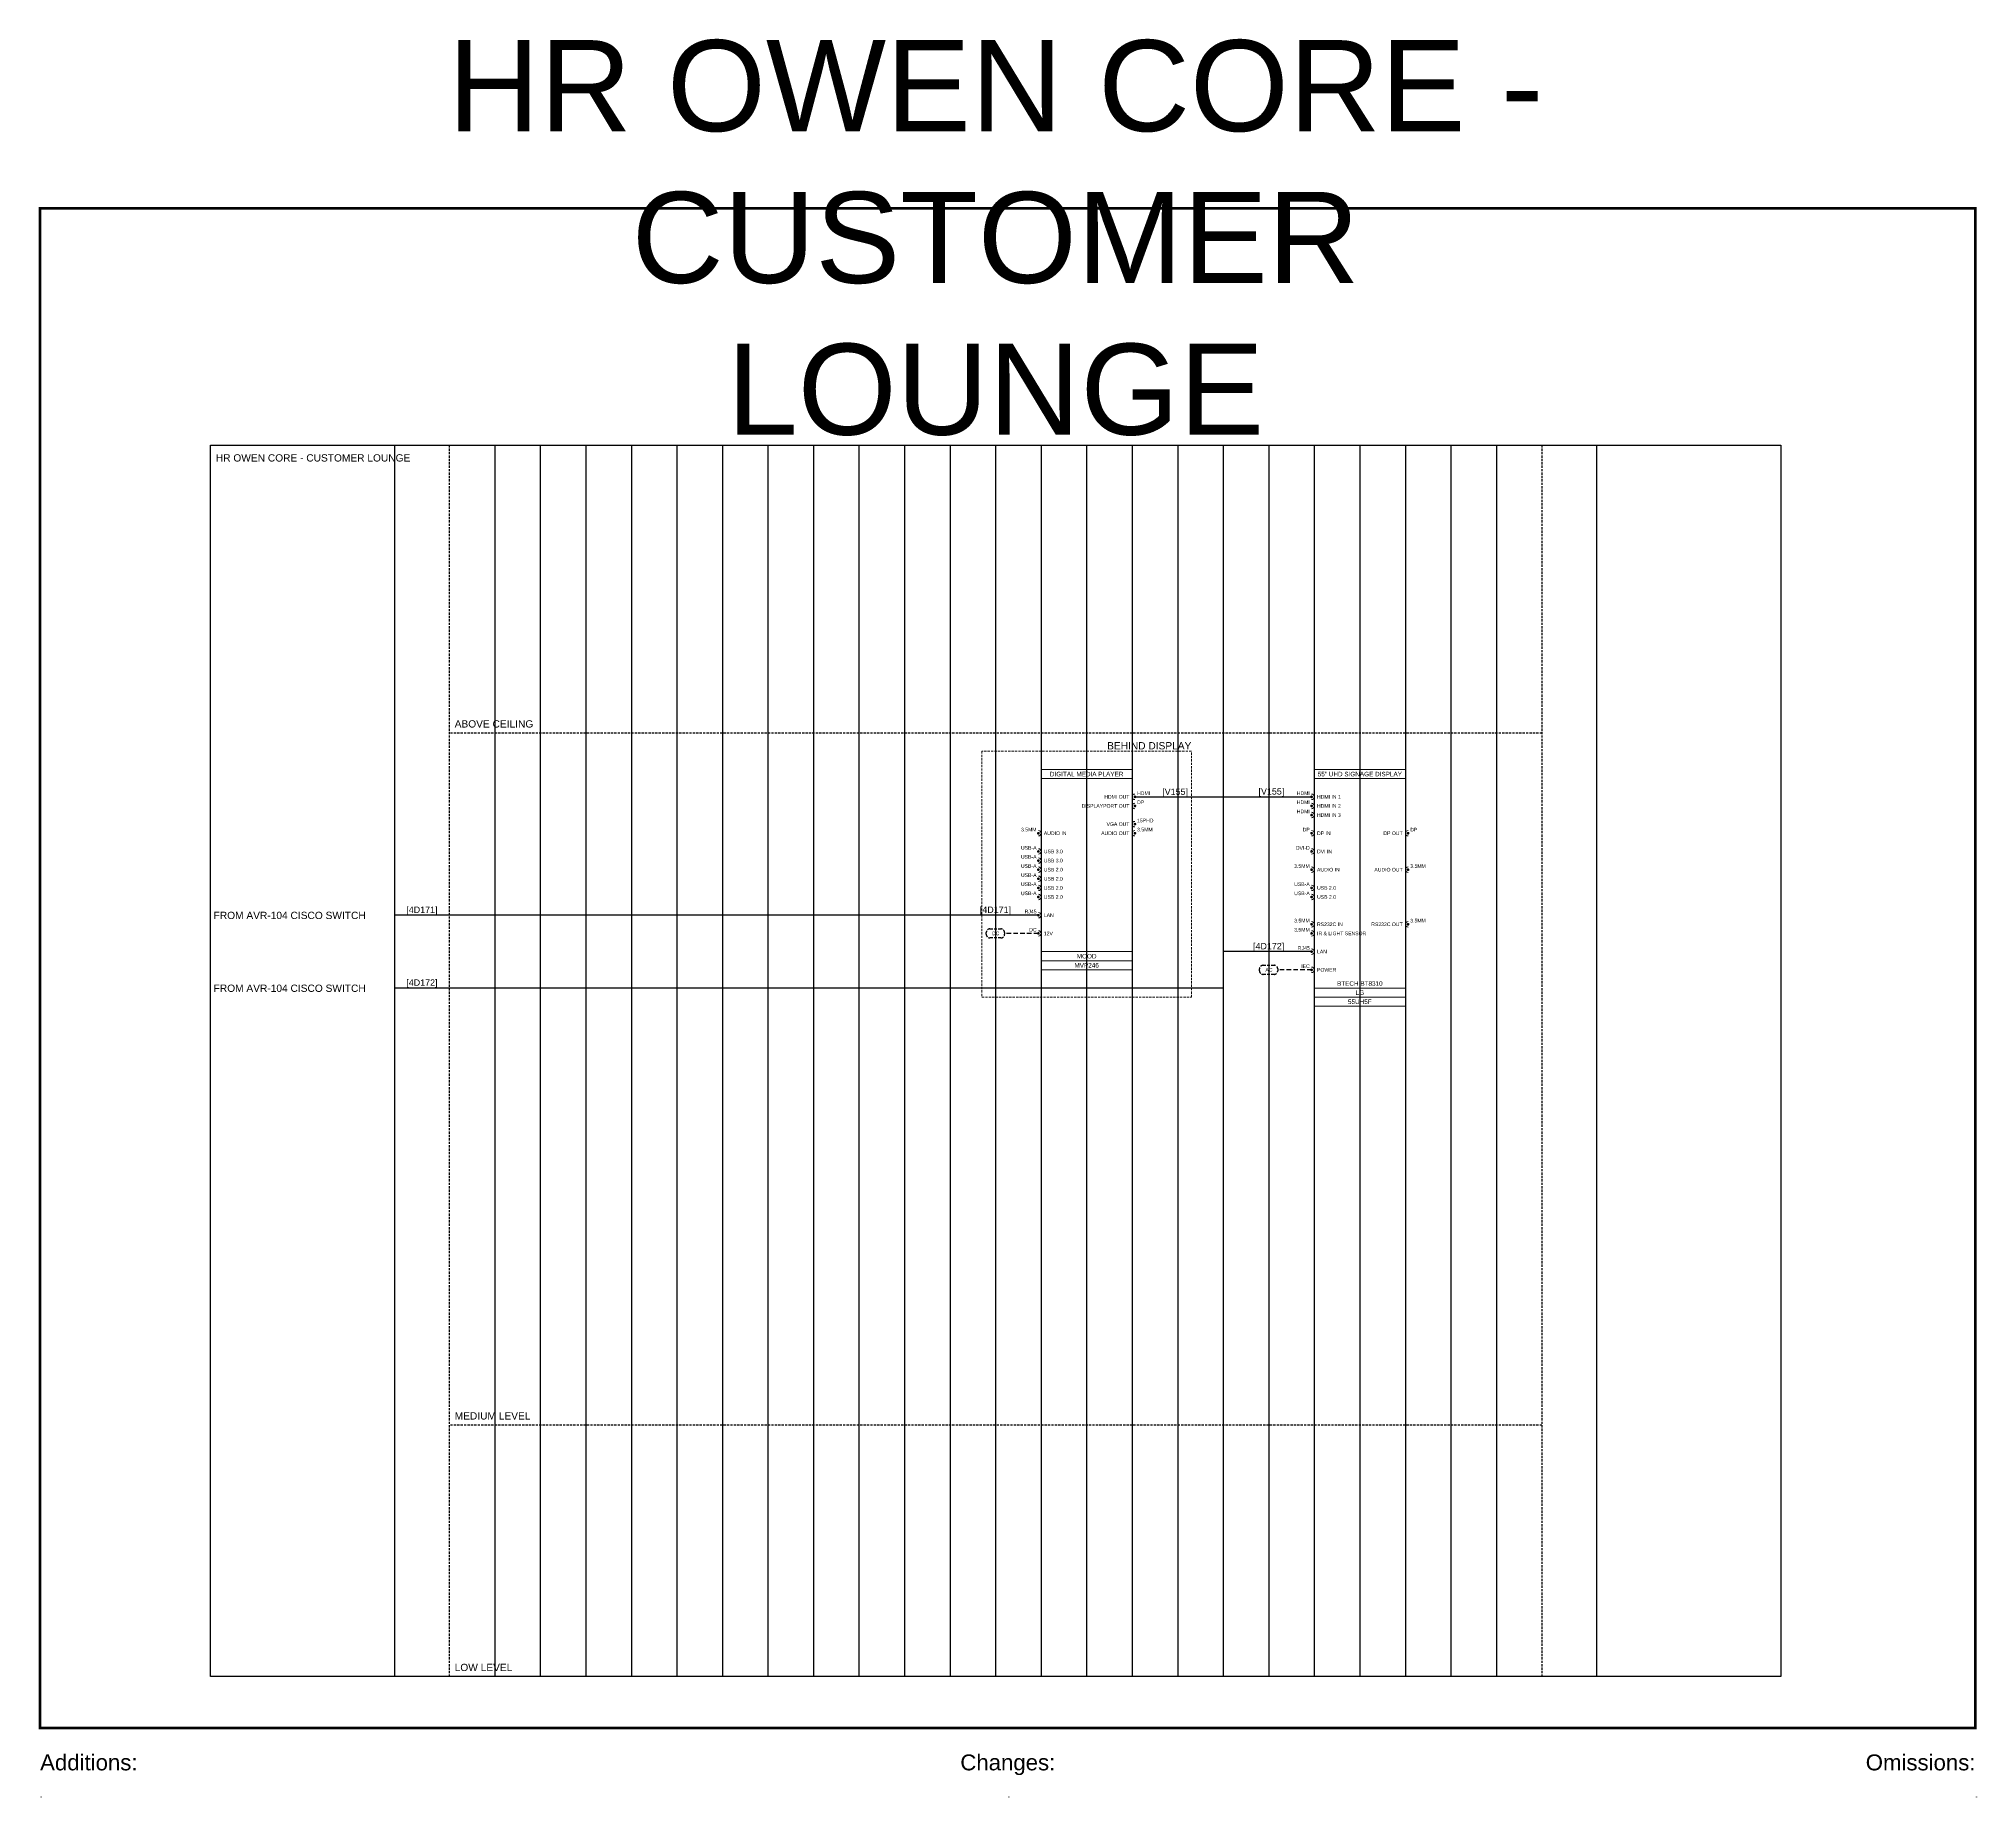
# Model space of a CAD drawing. Header units: millimetres. Extents: x -71336 to -35435, y -26189 to 22712.
# Drawn here: x -36500 to -35435, y -5716 to -4750 of the extents above; entities that cross this region are included whole.
import ezdxf
from ezdxf.enums import TextEntityAlignment as Align
from ezdxf.lldxf.tags import DXFTag

# ---------------------------------------------------------------- set-up
doc = ezdxf.new("R2018")
doc.units = ezdxf.units.MM
doc.linetypes.add('DASHED', pattern=[0.75, 0.5, -0.25])
doc.linetypes.add('DASHED2', pattern=[0.375, 0.25, -0.125])
for name, color, linetype in [('SC - 3 Core Flex', 7, 'DASHED'), ('SC - Cat - Green - Data', 84, 'Continuous'), ('SC - Cat - Green - Data - DS', 84, 'DS'), ('SC - HDMI', 192, 'Continuous'), ('SC - Text', 7, 'Continuous'), ('Text', 7, 'Continuous')]:
    doc.layers.add(name, color=color, linetype=linetype)
doc.layers.add('SC - Equipment', color=7, linetype='Continuous', lineweight=13)
doc.layers.add('SC - Titlesheet - Model', color=250, linetype='Continuous', plot=False)
doc.layers.add('SC - Xlines', color=252, linetype='Continuous', plot=False)
doc.styles.add('ARIAL', font='arial.ttf')
doc.styles.get("Standard").update_dxf_attribs({"font": 'arial.ttf', "height": 35})
tags = doc.linetypes.add('DS', pattern='A,1.939444,-0.075392,["DS",ARIAL,S=0.5,R=0,X=0,Y=-0.25],-1.06308,1.922084', length=5).pattern_tags.tags
tags[6] = DXFTag(74, 10)

# ---------------------------------------------------------------- blocks, each defined once
blk = doc.blocks.new('*U189')
at = {"layer": 'SC - Titlesheet - Model', "color": 6, "ltscale": 5, "const_width": 1}
blk.add_lwpolyline([(-365.5, -287), (365.5, -287), (365.5, 287), (-365.5, 287)], close=True, dxfattribs=at)
at = {"ltscale": 5, "style": 'ARIAL'}
blk.add_text('Additions:', height=6, dxfattribs=at).set_placement((-365.5, -297), align=Align.TOP_LEFT)
blk.add_text('Changes:', height=6, dxfattribs=at).set_placement((0, -297), align=Align.TOP_CENTER)
blk.add_text('Omissions:', height=6, dxfattribs=at).set_placement((365.5, -297), align=Align.TOP_RIGHT)
at = {"layer": 'SC - Titlesheet - Model', "color": 5, "lineweight": 30, "ltscale": 5, "flags": 104}
blk.add_attdef('ADDITIONS', text='', height=5, dxfattribs=at).set_placement((-365.5, -312), align=Align.TOP_LEFT)
blk.add_attdef('CHANGES', text='', height=5, dxfattribs=at).set_placement((0, -312), align=Align.TOP_CENTER)
blk.add_attdef('OMISSIONS', text='', height=5, dxfattribs=at).set_placement((365.5, -312), align=Align.TOP_RIGHT)
blk = doc.blocks.new('MOOD MVP246 - SCHEMATIC')
at = {"layer": 'SC - Equipment'}
for p, q in [((-25, 0), (25, 0)), ((-25, -110), (-25, 0)), ((25, 0), (25, -110)), ((25, -5), (-25, -5)), ((25, -100), (-25, -100)), ((25, -100), (-25, -100)), ((25, -105), (-25, -105)), ((25, -105), (-25, -105)), ((25, -105), (-25, -105)), ((25, -110), (-25, -110))]:
    blk.add_line(p, q, dxfattribs=at)
at = {"layer": 'SC - Equipment', "const_width": 0.7}
for points in [[(26.1, -15, -1), (26.9, -15, -1)], [(26.1, -20, -1), (26.9, -20, -1)], [(26.1, -30, -1), (26.9, -30, -1)], [(-26.1, -35, 1), (-26.9, -35, 1)], [(26.1, -35, -1), (26.9, -35, -1)], [(-26.1, -45, 1), (-26.9, -45, 1)], [(-26.1, -50, 1), (-26.9, -50, 1)], [(-26.1, -55, 1), (-26.9, -55, 1)], [(-26.1, -60, 1), (-26.9, -60, 1)], [(-26.1, -65, 1), (-26.9, -65, 1)], [(-26.1, -70, 1), (-26.9, -70, 1)], [(-26.1, -80, 1), (-26.9, -80, 1)], [(-26.1, -90, 1), (-26.9, -90, 1)]]:
    blk.add_lwpolyline(points, format="xyb", close=True, dxfattribs=at)
at = {"layer": 'SC - Equipment'}
for centre, start, end in [((26.5, -15), 90, 270), ((26.5, -20), 90, 270), ((26.5, -30), 90, 270), ((-26.5, -35), 270, 90), ((26.5, -35), 90, 270), ((-26.5, -45), 270, 90), ((-26.5, -50), 270, 90), ((-26.5, -55), 270, 90), ((-26.5, -60), 270, 90), ((-26.5, -65), 270, 90), ((-26.5, -70), 270, 90), ((-26.5, -80), 270, 90), ((-26.5, -90), 270, 90)]:
    blk.add_arc(centre, 1.5, start, end, dxfattribs=at)
at = {"ltscale": 5}
for tag, p in [('DESCRIPTION', (0, -2.5)), ('MODEL', (0, -107.5)), ('MAKE', (0, -102.5))]:
    blk.add_attdef(tag, text='', height=2.5, dxfattribs=at).set_placement(p, align=Align.MIDDLE_CENTER)
at = {"ltscale": 5, "flags": 1}
for tag, p in [('ROOM_TYPE', (45, -5)), ('LOCATION', (45, -10)), ('RACK_EQUIPMENT_(Y/N)', (45, -15)), ('IP_(Y/N)', (45, -30)), ('AMP(@240V)', (45, -40)), ('WATT', (45, -45)), ('POE(WATT)', (45, -35)), ('WEIGHT(KG)', (45, -55)), ('BTU/H', (45, -50)), ('TRANSFORMER_TAPS', (45, -60))]:
    blk.add_attdef(tag, p, '', height=2.5, dxfattribs=at)
blk.add_attdef('BRACKET', text='', height=2.5, dxfattribs=at).set_placement((0, -97.5), align=Align.MIDDLE_CENTER)
at = {"layer": 'SC - Equipment', "ltscale": 5, "char_height": 2}
for s, insert, width, attachment_point in [('DISPLAYPORT OUT', (23.5, -20), 34.497, 6), ('HDMI OUT', (23.5, -15), 23.5, 6), ('HDMI', (27.7, -13), 7.175, 4), ('DP', (27.7, -18), 7.175, 4), ('VGA OUT', (23.5, -30), 23.5, 6), ('15PHD', (27.7, -28), 7.175, 4), ('3.5MM', (-27.5, -33), 5.774, 6), ('USB-A', (-27.5, -43), 5.774, 6), ('AUDIO IN', (-23.5, -35), 23.5, 4), ('AUDIO OUT', (23.5, -35), 23.5, 6), ('3.5MM', (27.7, -33), 7.175, 4), ('USB-A', (-27.5, -48), 5.774, 6), ('USB-A', (-27.5, -53), 5.774, 6), ('USB 3.0', (-23.5, -45), 23.5, 4), ('USB 3.0', (-23.5, -50), 23.5, 4), ('USB-A', (-27.5, -58), 5.774, 6), ('USB-A', (-27.5, -63), 5.774, 6), ('USB 2.0', (-23.5, -55), 23.5, 4), ('USB 2.0', (-23.5, -60), 23.5, 4), ('USB-A', (-27.5, -68), 5.774, 6), ('USB 2.0', (-23.5, -65), 23.5, 4), ('USB 2.0', (-23.5, -70), 23.5, 4), ('RJ45', (-27.5, -78), 5.774, 6), ('LAN', (-23.5, -80), 23.5, 4), ('DC', (-27.5, -88), 5.774, 6), ('12V', (-23.5, -90), 23.5, 4)]:
    blk.add_mtext(s, dxfattribs=dict(at, insert=insert, width=width, attachment_point=attachment_point))
blk = doc.blocks.new('LG 55UH5F - SCHEMATIC')
at = {"layer": 'SC - Equipment'}
for p, q in [((-25, 0), (25, 0)), ((-25, -130), (-25, 0)), ((25, 0), (25, -130)), ((25, -5), (-25, -5)), ((25, -120), (-25, -120)), ((25, -120), (-25, -120)), ((25, -125), (-25, -125)), ((25, -125), (-25, -125)), ((25, -125), (-25, -125)), ((25, -130), (-25, -130))]:
    blk.add_line(p, q, dxfattribs=at)
at = {"layer": 'SC - Equipment', "const_width": 0.7}
for points in [[(-26.1, -15, 1), (-26.9, -15, 1)], [(-26.1, -20, 1), (-26.9, -20, 1)], [(-26.1, -25, 1), (-26.9, -25, 1)], [(-26.1, -35, 1), (-26.9, -35, 1)], [(26.1, -35, -1), (26.9, -35, -1)], [(-26.1, -45, 1), (-26.9, -45, 1)], [(-26.1, -55, 1), (-26.9, -55, 1)], [(26.1, -55, -1), (26.9, -55, -1)], [(-26.1, -65, 1), (-26.9, -65, 1)], [(-26.1, -70, 1), (-26.9, -70, 1)], [(-26.1, -85, 1), (-26.9, -85, 1)], [(26.1, -85, -1), (26.9, -85, -1)], [(-26.1, -90, 1), (-26.9, -90, 1)], [(-26.1, -100, 1), (-26.9, -100, 1)], [(-26.1, -110, 1), (-26.9, -110, 1)]]:
    blk.add_lwpolyline(points, format="xyb", close=True, dxfattribs=at)
at = {"layer": 'SC - Equipment'}
for centre, start, end in [((-26.5, -15), 270, 90), ((-26.5, -20), 270, 90), ((-26.5, -25), 270, 90), ((-26.5, -35), 270, 90), ((26.5, -35), 90, 270), ((-26.5, -45), 270, 90), ((-26.5, -55), 270, 90), ((-26.5, -65), 270, 90), ((26.5, -55), 90, 270), ((-26.5, -70), 270, 90), ((-26.5, -85), 270, 90), ((26.5, -85), 90, 270), ((-26.5, -90), 270, 90), ((-26.5, -100), 270, 90), ((-26.5, -110), 270, 90)]:
    blk.add_arc(centre, 1.5, start, end, dxfattribs=at)
at = {"ltscale": 5}
for tag, p in [('DESCRIPTION', (0, -2.5)), ('BRACKET', (0, -117.5)), ('MODEL', (0, -127.5)), ('MAKE', (0, -122.5))]:
    blk.add_attdef(tag, text='', height=2.5, dxfattribs=at).set_placement(p, align=Align.MIDDLE_CENTER)
at = {"ltscale": 5, "flags": 1}
for tag, p in [('ROOM_TYPE', (45, -5)), ('LOCATION', (45, -10)), ('RACK_EQUIPMENT_(Y/N)', (45, -15)), ('IP_(Y/N)', (45, -30)), ('AMP(@240V)', (45, -40)), ('WATT', (45, -45)), ('POE(WATT)', (45, -35)), ('WEIGHT(KG)', (45, -55)), ('BTU/H', (45, -50)), ('TRANSFORMER_TAPS', (45, -60))]:
    blk.add_attdef(tag, p, '', height=2.5, dxfattribs=at)
at = {"layer": 'SC - Equipment', "ltscale": 5, "char_height": 2}
for s, insert, width, attachment_point in [('HDMI', (-27.5, -13), 5.774, 6), ('HDMI', (-27.5, -18), 5.774, 6), ('HDMI IN 1', (-23.5, -15), 23.5, 4), ('HDMI IN 2', (-23.5, -20), 23.5, 4), ('HDMI', (-27.5, -23), 5.774, 6), ('HDMI IN 3', (-23.5, -25), 23.5, 4), ('DVI-D', (-27.5, -43), 5.774, 6), ('DP', (-27.5, -33), 5.774, 6), ('DP IN', (-23.5, -35), 23.5, 4), ('DP OUT', (23.5, -35), 23.5, 6), ('DP', (27.7, -33), 7.175, 4), ('3.5MM', (-27.5, -53), 5.774, 6), ('DVI IN', (-23.5, -45), 23.5, 4), ('3.5MM', (27.7, -53), 7.175, 4), ('USB-A', (-27.5, -63), 5.774, 6), ('AUDIO IN', (-23.5, -55), 23.5, 4), ('AUDIO OUT', (23.5, -55), 23.5, 6), ('USB-A', (-27.5, -68), 5.774, 6), ('USB 2.0', (-23.5, -65), 29.086, 4), ('USB 2.0', (-23.5, -70), 29.086, 4), ('3.5MM', (-27.5, -83), 5.774, 6), ('RS232C IN', (-23.5, -85), 29.086, 4), ('RS232C OUT', (23.5, -85), 23.5, 6), ('3.5MM', (27.7, -83), 7.175, 4), ('3.5MM', (-27.5, -88), 5.774, 6), ('IR & LIGHT SENSOR', (-23.5, -90), 29.086, 4), ('RJ45', (-27.5, -98), 5.774, 6), ('LAN', (-23.5, -100), 23.5, 4), ('IEC', (-27.5, -108), 5.774, 6), ('POWER', (-23.5, -110), 23.5, 4)]:
    blk.add_mtext(s, dxfattribs=dict(at, insert=insert, width=width, attachment_point=attachment_point))

msp = doc.modelspace()

# ---------------------------------------------------------------- linework, layer by layer
at = {"color": 30, "linetype": 'DASHED2', "ltscale": 5}
for p, q in [((-36274.322, -4973.253), (-36274.322, -5649.498)), ((-35674.322, -4973.253), (-35674.322, -5649.498))]:
    msp.add_line(p, q, dxfattribs=at)
at = {"color": 31, "linetype": 'DASHED2', "ltscale": 5}
for p, q in [((-35674.322, -5131.375), (-36274.322, -5131.375)), ((-35674.322, -5511.375), (-36274.322, -5511.375))]:
    msp.add_line(p, q, dxfattribs=at)
at = {"layer": 'SC - 3 Core Flex', "ltscale": 3}
for points in [[(-35977.42, -5238.875), (-35971.42, -5238.875, -0.41421356), (-35969.42, -5240.875), (-35969.42, -5241.875, -0.41421356), (-35971.42, -5243.875), (-35977.42, -5243.875, -0.41421356), (-35979.42, -5241.875), (-35979.42, -5240.875, -0.41421356)], [(-35827.42, -5258.875), (-35821.42, -5258.875, -0.41421356), (-35819.42, -5260.875), (-35819.42, -5261.875, -0.41421356), (-35821.42, -5263.875), (-35827.42, -5263.875, -0.41421356), (-35829.42, -5261.875), (-35829.42, -5260.875, -0.41421356)]]:
    msp.add_lwpolyline(points, format="xyb", close=True, dxfattribs=at)
at = {"layer": 'SC - 3 Core Flex', "ltscale": 5}
for points in [[(-35950.822, -5241.375), (-35969.42, -5241.375)], [(-35800.822, -5261.375), (-35819.42, -5261.375)]]:
    msp.add_lwpolyline(points, dxfattribs=at)
at = {"layer": 'SC - Cat - Green - Data', "ltscale": 5}
msp.add_lwpolyline([(-35800.822, -5251.375), (-35849.322, -5251.375), (-35849.322, -5271.375), (-36304.322, -5271.375)], dxfattribs=at)
at = {"layer": 'SC - Cat - Green - Data - DS', "ltscale": 5}
msp.add_lwpolyline([(-35950.822, -5231.375), (-36304.322, -5231.375)], dxfattribs=at)
at = {"layer": 'SC - Equipment', "color": 251, "linetype": 'DASHED2', "ltscale": 5, "true_color": 0x636466}
msp.add_lwpolyline([(-35866.821, -5141.375), (-35981.821, -5141.375), (-35981.822, -5276.375), (-35866.822, -5276.375)], close=True, dxfattribs=at)
at = {"layer": 'SC - HDMI', "ltscale": 5}
msp.add_lwpolyline([(-35897.822, -5166.375), (-35800.822, -5166.375)], dxfattribs=at)
at = {"layer": 'SC - Xlines', "ltscale": 5, "transparency": 33554687}
msp.add_lwpolyline([(-36405.459, -4973.253), (-35543.185, -4973.253), (-35543.185, -5649.498), (-36405.459, -5649.498)], close=True, dxfattribs=at)
at = {"layer": 'SC - Xlines', "ltscale": 5}
for points in [[(-36304.322, -4973.253), (-36304.322, -5649.498)], [(-36224.322, -4973.253), (-36224.322, -5649.498)], [(-36174.322, -4973.253), (-36174.322, -5649.498)], [(-36124.322, -4973.253), (-36124.322, -5649.498)], [(-36074.322, -4973.253), (-36074.322, -5649.498)], [(-36024.322, -4973.253), (-36024.322, -5649.498)], [(-35974.322, -4973.253), (-35974.322, -5649.498)], [(-35924.322, -4973.253), (-35924.322, -5649.498)], [(-35874.322, -4973.253), (-35874.322, -5649.498)], [(-35824.322, -4973.253), (-35824.322, -5649.498)], [(-35774.322, -4973.253), (-35774.322, -5649.498)], [(-35724.322, -4973.253), (-35724.322, -5649.498)], [(-35644.322, -4973.253), (-35644.322, -5649.498)]]:
    msp.add_lwpolyline(points, dxfattribs=at)
at = {"layer": 'SC - Xlines', "color": 250, "ltscale": 5}
for points in [[(-36249.322, -4973.253), (-36249.322, -5649.498)], [(-36199.322, -4973.253), (-36199.322, -5649.498)], [(-36149.322, -4973.253), (-36149.322, -5649.498)], [(-36099.322, -4973.253), (-36099.322, -5649.498)], [(-36049.322, -4973.253), (-36049.322, -5649.498)], [(-35999.322, -4973.253), (-35999.322, -5649.498)], [(-35949.322, -4973.253), (-35949.322, -5649.498)], [(-35899.322, -4973.253), (-35899.322, -5649.498)], [(-35849.322, -4973.253), (-35849.322, -5649.498)], [(-35799.322, -4973.253), (-35799.322, -5649.498)], [(-35749.322, -4973.253), (-35749.322, -5649.498)], [(-35699.322, -4973.253), (-35699.322, -5649.498)]]:
    msp.add_lwpolyline(points, dxfattribs=at)

# ---------------------------------------------------------------- block references
ref = msp.add_blockref('*U189', (-35967.622, -5260.478), dxfattribs=dict(xscale=1.453726663415115, yscale=1.453726663415115, zscale=1.453726663415115))
lines = msp.add_mtext('-', dxfattribs={"layer": 'SC - Titlesheet - Model', "color": 5, "ltscale": 5, "insert": (-36498.96, -5714.041), "char_height": 2.5, "attachment_point": 1})
ref.add_attrib('ADDITIONS', '', (-36498.96, -5714.041), dxfattribs={"flags": 104}).embed_mtext(lines)
lines = msp.add_mtext('-', dxfattribs={"layer": 'SC - Titlesheet - Model', "color": 5, "ltscale": 5, "insert": (-35436.285, -5714.041), "char_height": 2.5, "attachment_point": 1})
ref.add_attrib('OMISSIONS', '', (-35436.285, -5714.041), dxfattribs={"flags": 104}).embed_mtext(lines)
lines = msp.add_mtext('-', dxfattribs={"layer": 'SC - Titlesheet - Model', "color": 5, "ltscale": 5, "insert": (-35967.622, -5714.041), "char_height": 2.5, "attachment_point": 1})
ref.add_attrib('CHANGES', '', (-35967.622, -5714.041), dxfattribs={"flags": 104}).embed_mtext(lines)
at = {"ltscale": 5}
for name, p, values in [('MOOD MVP246 - SCHEMATIC', (-35924.322, -5151.375), {'DESCRIPTION': 'DIGITAL MEDIA PLAYER', 'MAKE': 'MOOD', 'MODEL': 'MVP246'}), ('LG 55UH5F - SCHEMATIC', (-35774.322, -5151.375), {'DESCRIPTION': '55" UHD SIGNAGE DISPLAY', 'MAKE': 'LG', 'MODEL': '55UH5F', 'BRACKET': 'BTECH BT8310'})]:
    msp.add_blockref(name, p, dxfattribs=at).add_auto_attribs(values)

# ---------------------------------------------------------------- texts
at = {"layer": 'SC - Equipment', "color": 251, "linetype": 'DASHED2', "ltscale": 5, "true_color": 0x636466, "insert": (-35866.821, -5140.375), "char_height": 4, "attachment_point": 9, "style": 'ARIAL'}
msp.add_mtext('BEHIND DISPLAY', dxfattribs=at)
at = {"layer": 'SC - Text', "style": 'ARIAL'}
for s, insert, char_height, width, attachment_point in [('HR OWEN CORE - \\PCUSTOMER LOUNGE', (-35974.322, -4968.253), 50, 671.2165, 8), ('HR OWEN CORE - CUSTOMER LOUNGE', (-36402.459, -4978.253), 4, 104.71098, 1)]:
    msp.add_mtext(s, dxfattribs=dict(at, insert=insert, char_height=char_height, width=width, attachment_point=attachment_point))
at = {"layer": 'SC - Text', "char_height": 4, "attachment_point": 7, "style": 'ARIAL'}
for s, insert in [('ABOVE CEILING', (-36271.322, -5128.375)), ('MEDIUM LEVEL', (-36271.322, -5508.375)), ('LOW LEVEL', (-36271.322, -5646.498))]:
    msp.add_mtext(s, dxfattribs=dict(at, insert=insert))
at = {"layer": 'SC - Text'}
for s, insert, char_height, width, attachment_point in [('[V155]', (-35882.822, -5166.375), 3.5, 15.57197, 7), ('[V155]', (-35815.822, -5166.175), 3.5, 14.6761, 9), ('FROM AVR-104 CISCO SWITCH', (-36403.678, -5231.499), 4, 112.13429, 4), ('[4D171]', (-36289.318, -5231.175), 3.5, 12.99494, 8), ('[4D171]', (-35965.83, -5231.164), 3.5, 14.6761, 9), ('[4D172]', (-35815.83, -5251.164), 3.5, 14.6761, 9), ('[4D172]', (-36289.318, -5271.175), 3.5, 12.63868, 8), ('FROM AVR-104 CISCO SWITCH', (-36403.678, -5271.499), 4, 112.13429, 4)]:
    msp.add_mtext(s, dxfattribs=dict(at, insert=insert, char_height=char_height, width=width, attachment_point=attachment_point))
at = {"layer": 'Text', "char_height": 2, "width": 143.97126, "attachment_point": 5}
for s, insert in [('DC', (-35974.22, -5241.375)), ('AC', (-35824.22, -5261.375))]:
    msp.add_mtext(s, dxfattribs=dict(at, insert=insert))

doc.saveas('drawing.dxf')
